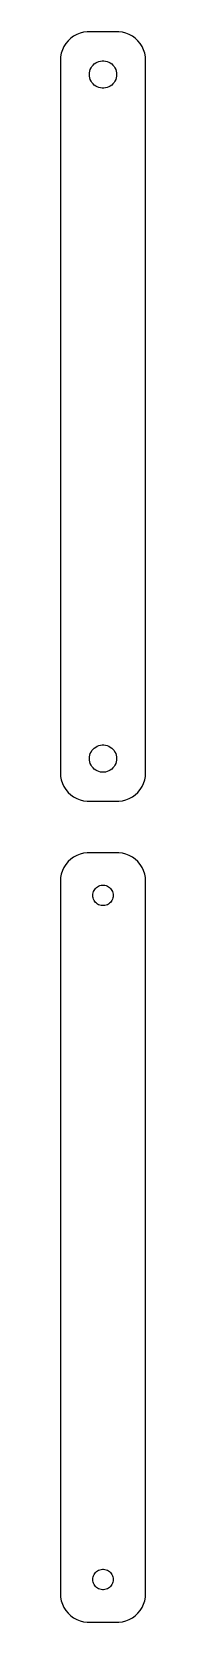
# Model space of a CAD drawing. Header units: metres. Extents: x -8 to 8, y 77 to 355.
import ezdxf

# ---------------------------------------------------------------- set-up
doc = ezdxf.new("R2010")
doc.units = ezdxf.units.M

msp = doc.modelspace()

# ---------------------------------------------------------------- linework, layer by layer
for p, q in [((-5.68712, 354.353), (-6.14484, 353.923)), ((-5.17912, 354.722), (-5.68712, 354.353)), ((-4.62889, 355.024), (-5.17912, 354.722)), ((-4.04507, 355.255), (-4.62889, 355.024)), ((-3.4369, 355.411), (-4.04507, 355.255)), ((-2.81395, 355.49), (-3.4369, 355.411)), ((2.81395, 355.49), (-2.81395, 355.49)), ((3.4369, 355.411), (2.81395, 355.49)), ((4.04507, 355.255), (3.4369, 355.411)), ((4.62889, 355.024), (4.04507, 355.255)), ((5.17912, 354.722), (4.62889, 355.024)), ((5.68712, 354.353), (5.17912, 354.722)), ((6.14484, 353.923), (5.68712, 354.353)), ((-7.34291, 351.743), (-7.46057, 351.127)), ((-7.14888, 352.341), (-7.34291, 351.743)), ((-6.88153, 352.909), (-7.14888, 352.341)), ((-6.54507, 353.439), (-6.88153, 352.909)), ((-6.14484, 353.923), (-6.54507, 353.439)), ((6.54507, 353.439), (6.14484, 353.923)), ((6.88153, 352.909), (6.54507, 353.439)), ((7.14888, 352.341), (6.88153, 352.909)), ((7.34291, 351.743), (7.14888, 352.341)), ((7.46057, 351.127), (7.34291, 351.743)), ((-7.46057, 351.127), (-7.5, 350.5)), ((-7.5, 350.5), (-7.5, 225.5)), ((-2.32458, 348.597), (-2.23146, 348.883)), ((-2.23146, 348.883), (-2.10313, 349.156)), ((-2.10313, 349.156), (-1.94164, 349.411)), ((-1.94164, 349.411), (-1.74951, 349.643)), ((-1.74951, 349.643), (-1.52982, 349.849)), ((-1.52982, 349.849), (-1.28598, 350.026)), ((-1.28598, 350.026), (-1.02187, 350.172)), ((-1.02187, 350.172), (-0.741638, 350.283)), ((-0.741638, 350.283), (-0.449707, 350.357)), ((-0.449707, 350.357), (-0.150696, 350.395)), ((-0.150696, 350.395), (0.150696, 350.395)), ((0.150696, 350.395), (0.449707, 350.357)), ((0.449707, 350.357), (0.741638, 350.283)), ((0.741638, 350.283), (1.02187, 350.172)), ((1.02187, 350.172), (1.28598, 350.026)), ((1.28598, 350.026), (1.52982, 349.849)), ((1.52982, 349.849), (1.74951, 349.643)), ((1.74951, 349.643), (1.94164, 349.411)), ((1.94164, 349.411), (2.10313, 349.156)), ((2.10313, 349.156), (2.23146, 348.883)), ((2.23146, 348.883), (2.32458, 348.597)), ((7.5, 350.5), (7.46057, 351.127)), ((7.5, 225.5), (7.5, 350.5)), ((-2.39999, 348), (-2.38107, 348.301)), ((-2.38107, 347.699), (-2.39999, 348)), ((-2.38107, 348.301), (-2.32458, 348.597)), ((-2.32458, 347.403), (-2.38107, 347.699)), ((-2.23146, 347.117), (-2.32458, 347.403)), ((-2.10313, 346.844), (-2.23146, 347.117)), ((-1.94164, 346.589), (-2.10313, 346.844)), ((-1.74951, 346.357), (-1.94164, 346.589)), ((-1.52982, 346.151), (-1.74951, 346.357)), ((-1.28598, 345.974), (-1.52982, 346.151)), ((-1.02187, 345.828), (-1.28598, 345.974)), ((1.28598, 345.974), (1.02187, 345.828)), ((1.52982, 346.151), (1.28598, 345.974)), ((1.74951, 346.357), (1.52982, 346.151)), ((1.94164, 346.589), (1.74951, 346.357)), ((2.10313, 346.844), (1.94164, 346.589)), ((2.23146, 347.117), (2.10313, 346.844)), ((2.32458, 347.403), (2.23146, 347.117)), ((2.32458, 348.597), (2.38107, 348.301)), ((2.38107, 347.699), (2.32458, 347.403)), ((2.38107, 348.301), (2.39999, 348)), ((2.39999, 348), (2.38107, 347.699)), ((-0.741638, 345.717), (-1.02187, 345.828)), ((-0.449707, 345.643), (-0.741638, 345.717)), ((-0.150696, 345.605), (-0.449707, 345.643)), ((0.150696, 345.605), (-0.150696, 345.605)), ((0.449707, 345.643), (0.150696, 345.605)), ((0.741638, 345.717), (0.449707, 345.643)), ((1.02187, 345.828), (0.741638, 345.717)), ((-2.32458, 228.597), (-2.23146, 228.883)), ((-2.23146, 228.883), (-2.10313, 229.156)), ((-2.10313, 229.156), (-1.94164, 229.411)), ((-1.94164, 229.411), (-1.74951, 229.643)), ((-1.74951, 229.643), (-1.52982, 229.849)), ((-1.52982, 229.849), (-1.28598, 230.026)), ((-1.28598, 230.026), (-1.02187, 230.172)), ((-1.02187, 230.172), (-0.741638, 230.283)), ((-0.741638, 230.283), (-0.449707, 230.357)), ((-0.449707, 230.357), (-0.150696, 230.395)), ((-0.150696, 230.395), (0.150696, 230.395)), ((0.150696, 230.395), (0.449707, 230.357)), ((0.449707, 230.357), (0.741638, 230.283)), ((0.741638, 230.283), (1.02187, 230.172)), ((1.02187, 230.172), (1.28598, 230.026)), ((1.28598, 230.026), (1.52982, 229.849)), ((1.52982, 229.849), (1.74951, 229.643)), ((1.74951, 229.643), (1.94164, 229.411)), ((1.94164, 229.411), (2.10313, 229.156)), ((2.10313, 229.156), (2.23146, 228.883)), ((2.23146, 228.883), (2.32458, 228.597)), ((-2.39999, 228), (-2.38107, 228.301)), ((-2.38107, 227.699), (-2.39999, 228)), ((-2.38107, 228.301), (-2.32458, 228.597)), ((-2.32458, 227.403), (-2.38107, 227.699)), ((-2.23146, 227.117), (-2.32458, 227.403)), ((-2.10313, 226.844), (-2.23146, 227.117)), ((-1.94164, 226.589), (-2.10313, 226.844)), ((-1.74951, 226.357), (-1.94164, 226.589)), ((-1.52982, 226.151), (-1.74951, 226.357)), ((-1.28598, 225.974), (-1.52982, 226.151)), ((-1.02187, 225.828), (-1.28598, 225.974)), ((1.28598, 225.974), (1.02187, 225.828)), ((1.52982, 226.151), (1.28598, 225.974)), ((1.74951, 226.357), (1.52982, 226.151)), ((1.94164, 226.589), (1.74951, 226.357)), ((2.10313, 226.844), (1.94164, 226.589)), ((2.23146, 227.117), (2.10313, 226.844)), ((2.32458, 227.403), (2.23146, 227.117)), ((2.32458, 228.597), (2.38107, 228.301)), ((2.38107, 227.699), (2.32458, 227.403)), ((2.38107, 228.301), (2.39999, 228)), ((2.39999, 228), (2.38107, 227.699)), ((-7.5, 225.5), (-7.46057, 224.873)), ((-7.46057, 224.873), (-7.34291, 224.257)), ((-7.34291, 224.257), (-7.14888, 223.659)), ((-7.14888, 223.659), (-6.88153, 223.091)), ((-0.741638, 225.717), (-1.02187, 225.828)), ((-0.449707, 225.643), (-0.741638, 225.717)), ((-0.150696, 225.605), (-0.449707, 225.643)), ((0.150696, 225.605), (-0.150696, 225.605)), ((0.449707, 225.643), (0.150696, 225.605)), ((0.741638, 225.717), (0.449707, 225.643)), ((1.02187, 225.828), (0.741638, 225.717)), ((6.88153, 223.091), (7.14888, 223.659)), ((7.14888, 223.659), (7.34291, 224.257)), ((7.34291, 224.257), (7.46057, 224.873)), ((7.46057, 224.873), (7.5, 225.5)), ((-6.88153, 223.091), (-6.54507, 222.561)), ((-6.54507, 222.561), (-6.14484, 222.077)), ((-6.14484, 222.077), (-5.68712, 221.647)), ((-5.68712, 221.647), (-5.17912, 221.278)), ((-5.17912, 221.278), (-4.62889, 220.976)), ((-4.62889, 220.976), (-4.04507, 220.745)), ((-4.04507, 220.745), (-3.4369, 220.589)), ((-3.4369, 220.589), (-2.81395, 220.51)), ((-2.81395, 220.51), (2.81395, 220.51)), ((2.81395, 220.51), (3.4369, 220.589)), ((3.4369, 220.589), (4.04507, 220.745)), ((4.04507, 220.745), (4.62889, 220.976)), ((4.62889, 220.976), (5.17912, 221.278)), ((5.17912, 221.278), (5.68712, 221.647)), ((5.68712, 221.647), (6.14484, 222.077)), ((6.14484, 222.077), (6.54507, 222.561)), ((6.54507, 222.561), (6.88153, 223.091)), ((-6.54507, 209.439), (-6.88153, 208.909)), ((-6.14484, 209.923), (-6.54507, 209.439)), ((-5.68712, 210.353), (-6.14484, 209.923)), ((-5.17912, 210.722), (-5.68712, 210.353)), ((-4.62889, 211.024), (-5.17912, 210.722)), ((-4.04507, 211.255), (-4.62889, 211.024)), ((-3.4369, 211.411), (-4.04507, 211.255)), ((-2.81395, 211.49), (-3.4369, 211.411)), ((2.81395, 211.49), (-2.81395, 211.49)), ((3.4369, 211.411), (2.81395, 211.49)), ((4.04507, 211.255), (3.4369, 211.411)), ((4.62889, 211.024), (4.04507, 211.255)), ((5.17912, 210.722), (4.62889, 211.024)), ((5.68712, 210.353), (5.17912, 210.722)), ((6.14484, 209.923), (5.68712, 210.353)), ((6.54507, 209.439), (6.14484, 209.923)), ((6.88153, 208.909), (6.54507, 209.439)), ((-7.46057, 207.127), (-7.5, 206.5)), ((-7.5, 206.5), (-7.5, 81.5)), ((-7.34291, 207.743), (-7.46057, 207.127)), ((-7.14888, 208.341), (-7.34291, 207.743)), ((-6.88153, 208.909), (-7.14888, 208.341)), ((7.14888, 208.341), (6.88153, 208.909)), ((7.34291, 207.743), (7.14888, 208.341)), ((7.46057, 207.127), (7.34291, 207.743)), ((7.5, 206.5), (7.46057, 207.127)), ((7.5, 81.5), (7.5, 206.5)), ((-1.79999, 204), (-1.7858, 204.226)), ((-1.7858, 203.774), (-1.79999, 204)), ((-1.7858, 204.226), (-1.74344, 204.448)), ((-1.74344, 203.552), (-1.7858, 203.774)), ((-1.74344, 204.448), (-1.67358, 204.663)), ((-1.67358, 204.663), (-1.57735, 204.867)), ((-1.57735, 204.867), (-1.45622, 205.058)), ((-1.45622, 205.058), (-1.31213, 205.232)), ((-1.31213, 205.232), (-1.14735, 205.387)), ((-1.14735, 205.387), (-0.964478, 205.52)), ((-0.964478, 205.52), (-0.766388, 205.629)), ((-0.766388, 205.629), (-0.556229, 205.712)), ((-0.556229, 205.712), (-0.33728, 205.768)), ((-0.33728, 205.768), (-0.113022, 205.796)), ((-0.113022, 205.796), (0.113022, 205.796)), ((0.113022, 205.796), (0.33728, 205.768)), ((0.33728, 205.768), (0.556229, 205.712)), ((0.556229, 205.712), (0.766388, 205.629)), ((0.766388, 205.629), (0.964478, 205.52)), ((0.964478, 205.52), (1.14735, 205.387)), ((1.14735, 205.387), (1.31213, 205.232)), ((1.31213, 205.232), (1.45622, 205.058)), ((1.45622, 205.058), (1.57735, 204.867)), ((1.57735, 204.867), (1.67358, 204.663)), ((1.67358, 204.663), (1.74344, 204.448)), ((1.74344, 204.448), (1.7858, 204.226)), ((1.7858, 203.774), (1.74344, 203.552)), ((1.7858, 204.226), (1.79999, 204)), ((1.79999, 204), (1.7858, 203.774)), ((-1.67358, 203.337), (-1.74344, 203.552)), ((-1.57735, 203.133), (-1.67358, 203.337)), ((-1.45622, 202.942), (-1.57735, 203.133)), ((-1.31213, 202.768), (-1.45622, 202.942)), ((-1.14735, 202.613), (-1.31213, 202.768)), ((-0.964478, 202.48), (-1.14735, 202.613)), ((-0.766388, 202.371), (-0.964478, 202.48)), ((-0.556229, 202.288), (-0.766388, 202.371)), ((-0.33728, 202.232), (-0.556229, 202.288)), ((-0.113022, 202.204), (-0.33728, 202.232)), ((0.113022, 202.204), (-0.113022, 202.204)), ((0.33728, 202.232), (0.113022, 202.204)), ((0.556229, 202.288), (0.33728, 202.232)), ((0.766388, 202.371), (0.556229, 202.288)), ((0.964478, 202.48), (0.766388, 202.371)), ((1.14735, 202.613), (0.964478, 202.48)), ((1.31213, 202.768), (1.14735, 202.613)), ((1.45622, 202.942), (1.31213, 202.768)), ((1.57735, 203.133), (1.45622, 202.942)), ((1.67358, 203.337), (1.57735, 203.133)), ((1.74344, 203.552), (1.67358, 203.337)), ((-1.79999, 84), (-1.7858, 84.2256)), ((-1.7858, 83.7744), (-1.79999, 84)), ((-1.7858, 84.2256), (-1.74344, 84.4476)), ((-1.74344, 83.5524), (-1.7858, 83.7744)), ((-1.74344, 84.4476), (-1.67358, 84.6626)), ((-1.67358, 84.6626), (-1.57735, 84.8672)), ((-1.57735, 84.8672), (-1.45622, 85.058)), ((-1.45622, 85.058), (-1.31213, 85.2322)), ((-1.31213, 85.2322), (-1.14735, 85.3869)), ((-1.14735, 85.3869), (-0.964478, 85.5198)), ((-0.964478, 85.5198), (-0.766388, 85.6287)), ((-0.766388, 85.6287), (-0.556229, 85.7119)), ((-0.556229, 85.7119), (-0.33728, 85.7681)), ((-0.33728, 85.7681), (-0.113022, 85.7964)), ((-0.113022, 85.7964), (0.113022, 85.7964)), ((0.113022, 85.7964), (0.33728, 85.7681)), ((0.33728, 85.7681), (0.556229, 85.7119)), ((0.556229, 85.7119), (0.766388, 85.6287)), ((0.766388, 85.6287), (0.964478, 85.5198)), ((0.964478, 85.5198), (1.14735, 85.3869)), ((1.14735, 85.3869), (1.31213, 85.2322)), ((1.31213, 85.2322), (1.45622, 85.058)), ((1.45622, 85.058), (1.57735, 84.8672)), ((1.57735, 84.8672), (1.67358, 84.6626)), ((1.67358, 84.6626), (1.74344, 84.4476)), ((1.74344, 84.4476), (1.7858, 84.2256)), ((1.7858, 83.7744), (1.74344, 83.5524)), ((1.7858, 84.2256), (1.79999, 84)), ((1.79999, 84), (1.7858, 83.7744)), ((-7.5, 81.5), (-7.46057, 80.8733)), ((-1.67358, 83.3374), (-1.74344, 83.5524)), ((-1.57735, 83.1328), (-1.67358, 83.3374)), ((-1.45622, 82.942), (-1.57735, 83.1328)), ((-1.31213, 82.7678), (-1.45622, 82.942)), ((-1.14735, 82.6131), (-1.31213, 82.7678)), ((-0.964478, 82.4802), (-1.14735, 82.6131)), ((-0.766388, 82.3713), (-0.964478, 82.4802)), ((-0.556229, 82.2881), (-0.766388, 82.3713)), ((-0.33728, 82.2319), (-0.556229, 82.2881)), ((-0.113022, 82.2036), (-0.33728, 82.2319)), ((0.113022, 82.2036), (-0.113022, 82.2036)), ((0.33728, 82.2319), (0.113022, 82.2036)), ((0.556229, 82.2881), (0.33728, 82.2319)), ((0.766388, 82.3713), (0.556229, 82.2881)), ((0.964478, 82.4802), (0.766388, 82.3713)), ((1.14735, 82.6131), (0.964478, 82.4802)), ((1.31213, 82.7678), (1.14735, 82.6131)), ((1.45622, 82.942), (1.31213, 82.7678)), ((1.57735, 83.1328), (1.45622, 82.942)), ((1.67358, 83.3374), (1.57735, 83.1328)), ((1.74344, 83.5524), (1.67358, 83.3374)), ((7.46057, 80.8733), (7.5, 81.5)), ((-7.46057, 80.8733), (-7.34291, 80.2566)), ((-7.34291, 80.2566), (-7.14888, 79.6594)), ((-7.14888, 79.6594), (-6.88153, 79.0912)), ((-6.88153, 79.0912), (-6.54507, 78.5611)), ((-6.54507, 78.5611), (-6.14484, 78.0773)), ((6.14484, 78.0773), (6.54507, 78.5611)), ((6.54507, 78.5611), (6.88153, 79.0912)), ((6.88153, 79.0912), (7.14888, 79.6594)), ((7.14888, 79.6594), (7.34291, 80.2566)), ((7.34291, 80.2566), (7.46057, 80.8733)), ((-6.14484, 78.0773), (-5.68712, 77.6474)), ((-5.68712, 77.6474), (-5.17912, 77.2784)), ((-5.17912, 77.2784), (-4.62889, 76.9759)), ((-4.62889, 76.9759), (-4.04507, 76.7447)), ((-4.04507, 76.7447), (-3.4369, 76.5886)), ((-3.4369, 76.5886), (-2.81395, 76.5099)), ((-2.81395, 76.5099), (2.81395, 76.5099)), ((2.81395, 76.5099), (3.4369, 76.5886)), ((3.4369, 76.5886), (4.04507, 76.7447)), ((4.04507, 76.7447), (4.62889, 76.9759)), ((4.62889, 76.9759), (5.17912, 77.2784)), ((5.17912, 77.2784), (5.68712, 77.6474)), ((5.68712, 77.6474), (6.14484, 78.0773))]:
    msp.add_line(p, q)

doc.saveas('drawing.dxf')
